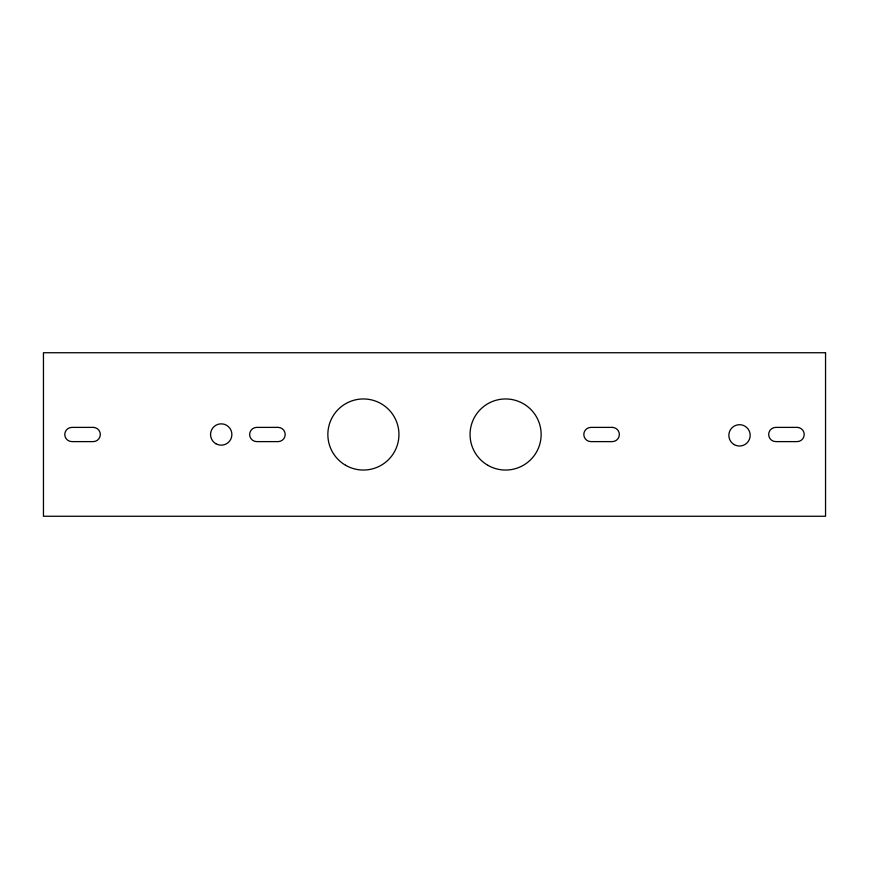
<?xml version="1.0" encoding="UTF-8"?>
<svg xmlns="http://www.w3.org/2000/svg" width="869" height="869" viewBox="0 0 869 869"><rect width="100%" height="100%" fill="white"/><g stroke="black" fill="none" stroke-linecap="round" stroke-linejoin="round"><path stroke-width="1.3" d="M825.55 352.738L43.45 352.738L43.45 516.262L825.55 516.262L825.55 352.738M93.222 427.385L71.888 427.385A7.115 7.115 0 0 0 64.784 434.5A7.115 7.115 0 0 0 71.888 441.615L93.222 441.615A7.115 7.115 0 0 0 100.326 434.5A7.115 7.115 0 0 0 93.222 427.385M278.08 427.385L256.746 427.385A7.115 7.115 0 0 0 249.642 434.5A7.115 7.115 0 0 0 256.746 441.615L278.08 441.615A7.115 7.115 0 0 0 285.195 434.5A7.115 7.115 0 0 0 278.08 427.385M612.254 427.385L590.92 427.385A7.115 7.115 0 0 0 583.805 434.5A7.115 7.115 0 0 0 590.92 441.615L612.254 441.615A7.115 7.115 0 0 0 619.358 434.5A7.115 7.115 0 0 0 612.254 427.385M797.112 427.385L775.778 427.385A7.115 7.115 0 0 0 768.674 434.5A7.115 7.115 0 0 0 775.778 441.615L797.112 441.615A7.115 7.115 0 0 0 804.216 434.5A7.115 7.115 0 0 0 797.112 427.385M215.881 443.733A10.667 10.667 0 0 0 231.882 434.5A10.667 10.667 0 0 0 215.881 425.267A10.667 10.667 0 0 0 215.881 443.733M734.186 444.591A10.667 10.667 0 0 0 750.186 435.358A10.667 10.667 0 0 0 734.186 426.114A10.667 10.667 0 0 0 734.186 444.591M345.623 465.284A35.553 35.553 0 0 0 398.947 434.5A35.553 35.553 0 0 0 345.623 403.716A35.553 35.553 0 0 0 345.623 465.284M487.824 465.284A35.553 35.553 0 0 0 541.148 434.5A35.553 35.553 0 0 0 487.824 403.716A35.553 35.553 0 0 0 487.824 465.284"/></g></svg>
